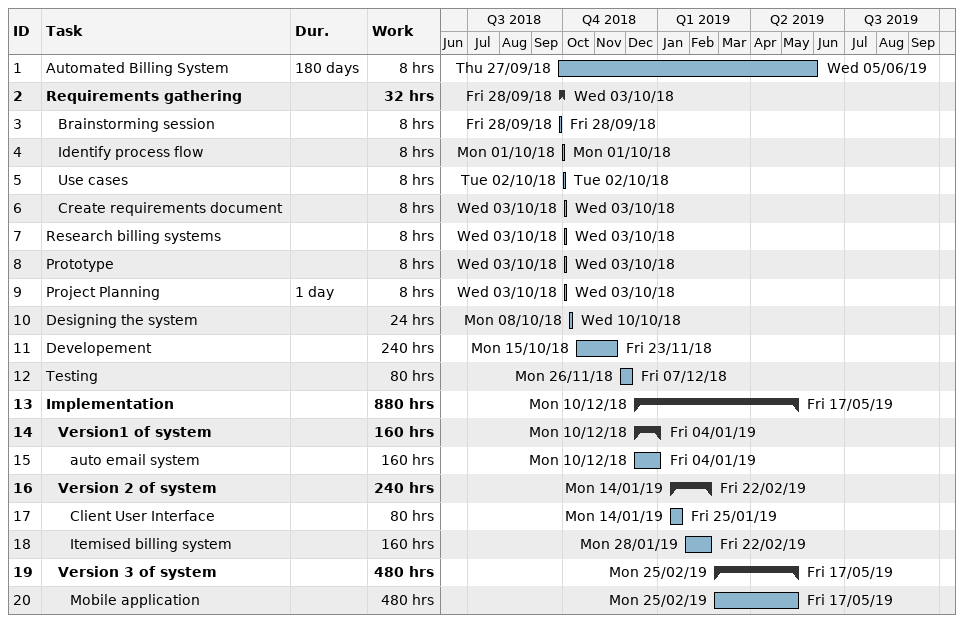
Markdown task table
| ID | Level | Task | Duration | Start | Finish | Work (h) |
|---|---|---|---|---|---|---|
| 1 | 1 | Automated Billing System | 180d | 2018-09-27 | 2019-06-05 | 8 |
| 2 | 1 | **Requirements gathering** |  | 2018-09-28 | 2018-10-03 | 32 |
| 3 | 2 | Brainstorming session |  | 2018-09-28 | 2018-09-28 | 8 |
| 4 | 2 | Identify process flow |  | 2018-10-01 | 2018-10-01 | 8 |
| 5 | 2 | Use cases |  | 2018-10-02 | 2018-10-02 | 8 |
| 6 | 2 | Create requirements document |  | 2018-10-03 | 2018-10-03 | 8 |
| 7 | 1 | Research billing systems |  | 2018-10-03 | 2018-10-03 | 8 |
| 8 | 1 | Prototype |  | 2018-10-03 | 2018-10-03 | 8 |
| 9 | 1 | Project Planning | 1d | 2018-10-03 | 2018-10-03 | 8 |
| 10 | 1 | Designing the system |  | 2018-10-08 | 2018-10-10 | 24 |
| 11 | 1 | Developement |  | 2018-10-15 | 2018-11-23 | 240 |
| 12 | 1 | Testing |  | 2018-11-26 | 2018-12-07 | 80 |
| 13 | 1 | **Implementation** |  | 2018-12-10 | 2019-05-17 | 880 |
| 14 | 2 | **Version1 of system** |  | 2018-12-10 | 2019-01-04 | 160 |
| 15 | 3 | auto email system |  | 2018-12-10 | 2019-01-04 | 160 |
| 16 | 2 | **Version 2 of system** |  | 2019-01-14 | 2019-02-22 | 240 |
| 17 | 3 | Client User Interface |  | 2019-01-14 | 2019-01-25 | 80 |
| 18 | 3 | Itemised billing system |  | 2019-01-28 | 2019-02-22 | 160 |
| 19 | 2 | **Version 3 of system** |  | 2019-02-25 | 2019-05-17 | 480 |
| 20 | 3 | Mobile application |  | 2019-02-25 | 2019-05-17 | 480 |
